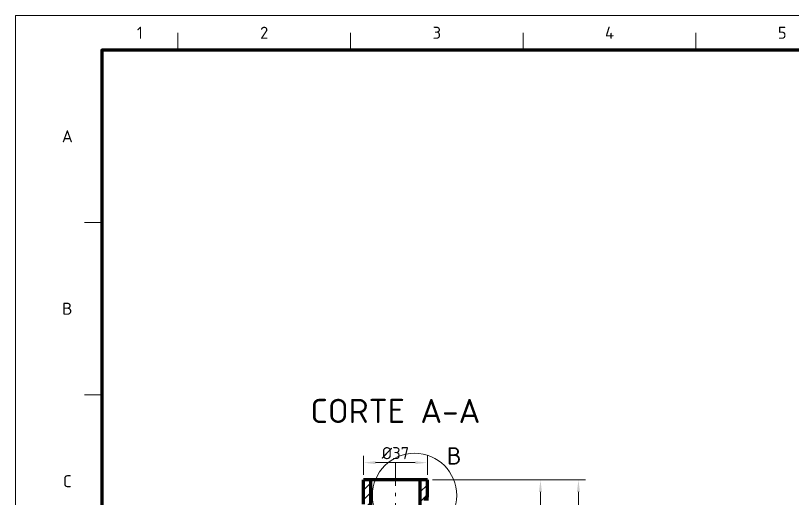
# Model space of a CAD drawing. Header units: millimetres. Extents: x 0 to 2382, y 0 to 420.
# Drawn here: x 654 to 879, y 280 to 420 of the extents above; entities that cross this region are included whole.
import ezdxf
from ezdxf.enums import TextEntityAlignment as Align

# ---------------------------------------------------------------- set-up
doc = ezdxf.new("R2010")
doc.units = ezdxf.units.MM
doc.linetypes.add('IRAM-F-TRAZO-PUNTO', pattern=[20, 15, -2, 1, -2])
for name, color, linetype, lineweight in [('01-VISIBLE', 7, 'CONTINUOUS', 70), ('03-EJE', 1, 'IRAM-F-TRAZO-PUNTO', 18), ('04-COTA', 3, 'CONTINUOUS', 18), ('05-RAYADO', 8, 'CONTINUOUS', 18), ('06-TEXTO', 7, 'CONTINUOUS', 25), ('07-RECUADRO', 7, 'CONTINUOUS', 70), ('08-FINA', 5, 'CONTINUOUS', 18)]:
    doc.layers.add(name, color=color, linetype=linetype, lineweight=lineweight)
doc.styles.add('ISO3098', font='isocpeur.ttf')
doc.dimstyles.new('FLAMA-IRAM', dxfattribs={"dimtxt": 3.5, "dimasz": 3.5, "dimexe": 2, "dimexo": 1.5, "dimgap": 1, "dimtad": 1, "dimdec": 1, "dimtxsty": 'ISO3098', "dimblk": 'IRAM_FLECHA', "dimblk1": 'IRAM_FLECHA', "dimblk2": 'IRAM_FLECHA', "dimcen": 2.5, "dimclrd": 256, "dimclre": 256, "dimclrt": 256, "dimazin": 3, "dimtfac": 1, "dimtmove": 0, "dimatfit": 3, "dimlwd": 18, "dimlwe": 18})

# ---------------------------------------------------------------- blocks, each defined once
blk = doc.blocks.new('IRAM_FLECHA')
blk.add_solid([(0, 0), (-1, 0.125), (-1, -0.125)])

msp = doc.modelspace()

# ---------------------------------------------------------------- hatches: boundary and pattern name
at = {"layer": '05-RAYADO'}
h = msp.add_hatch(dxfattribs=at)
h.set_pattern_fill('ANSI31', scale=0.62992)
h.paths.add_polyline_path([(756.906, 277.248), (755.245, 277.248), (755.245, 278.375), (754.75, 278.375), (754.75, 285.375), (756.906, 285.375)])
h = msp.add_hatch(dxfattribs=at)
h.set_pattern_fill('ANSI31', scale=0.62992)
h.paths.add_polyline_path([(773.25, 278.375), (772.755, 278.375), (772.755, 277.248), (771.094, 277.248), (771.094, 285.375), (773.25, 285.375), (773.25, 280.375), (772.75, 280.375), (772.75, 279.375), (773.25, 279.375)])

# ---------------------------------------------------------------- linework, layer by layer
at = {"layer": '01-VISIBLE'}
for p, q in [((756.906, 285.375), (754.75, 285.375)), ((754.75, 278.375), (754.75, 285.375)), ((756.906, 277.248), (756.906, 285.375)), ((773.25, 285.375), (771.094, 285.375)), ((771.094, 285.375), (771.094, 277.248)), ((773.25, 280.375), (773.25, 285.375)), ((772.75, 279.375), (772.75, 280.375)), ((773.25, 280.375), (772.75, 280.375)), ((773.236, 279.375), (773.236, 280.375))]:
    msp.add_line(p, q, dxfattribs=at)
msp.add_lwpolyline([(771.094, 285.375), (770.943, 285.375), (770.792, 285.375), (770.641, 285.375), (770.49, 285.375), (770.339, 285.375), (770.188, 285.375), (770.037, 285.375), (769.887, 285.375), (769.736, 285.375), (769.585, 285.375), (769.434, 285.375), (769.283, 285.375), (769.132, 285.375), (768.981, 285.375), (768.83, 285.375), (768.679, 285.375), (768.528, 285.375), (768.377, 285.375), (768.226, 285.375), (768.075, 285.375), (767.924, 285.375), (767.773, 285.375), (767.622, 285.375), (767.472, 285.375), (767.321, 285.375), (767.17, 285.375), (767.019, 285.375), (766.868, 285.375), (766.717, 285.375), (766.566, 285.375), (766.415, 285.375), (766.264, 285.375), (766.113, 285.375), (765.962, 285.375), (765.811, 285.375), (765.66, 285.375), (765.509, 285.375), (765.358, 285.375), (765.207, 285.375), (765.057, 285.375), (764.906, 285.375), (764.755, 285.375), (764.604, 285.375), (764.453, 285.375), (764.302, 285.375), (764.151, 285.375), (764, 285.375), (763.849, 285.375), (763.698, 285.375), (763.547, 285.375), (763.396, 285.375), (763.245, 285.375), (763.094, 285.375), (762.943, 285.375), (762.793, 285.375), (762.642, 285.375), (762.491, 285.375), (762.34, 285.375), (762.189, 285.375), (762.038, 285.375), (761.887, 285.375), (761.736, 285.375), (761.585, 285.375), (761.434, 285.375), (761.283, 285.375), (761.132, 285.375), (760.981, 285.375), (760.83, 285.375), (760.679, 285.375), (760.528, 285.375), (760.378, 285.375), (760.227, 285.375), (760.076, 285.375), (759.925, 285.375), (759.774, 285.375), (759.623, 285.375), (759.472, 285.375), (759.321, 285.375), (759.17, 285.375), (759.019, 285.375), (758.868, 285.375), (758.717, 285.375), (758.566, 285.375), (758.415, 285.375), (758.264, 285.375), (758.113, 285.375), (757.963, 285.375), (757.812, 285.375), (757.661, 285.375), (757.51, 285.375), (757.359, 285.375), (757.208, 285.375), (757.057, 285.375), (756.906, 285.375)], dxfattribs=at)
at = {"layer": '03-EJE'}
msp.add_line((764, 123.625), (764, 290.375), dxfattribs=at)
at = {"layer": '07-RECUADRO'}
msp.add_lwpolyline([(679, 10), (1238, 10), (1238, 410), (679, 410)], close=True, dxfattribs=at)
at = {"layer": '08-FINA'}
for p, q in [((701, 410), (701, 415)), ((751, 410), (751, 415)), ((801, 410), (801, 415)), ((851, 410), (851, 415)), ((679, 360), (674, 360)), ((679, 310), (674, 310))]:
    msp.add_line(p, q, dxfattribs=at)
msp.add_lwpolyline([(654, 0), (1248, 0), (1248, 420), (654, 420)], close=True, dxfattribs=at)
msp.add_circle((769.55, 280.875), 12.208, dxfattribs=at)

# ---------------------------------------------------------------- texts
at = {"layer": '06-TEXTO', "style": 'ISO3098'}
for s, height, p in [('1', 3.5, (690, 415)), ('2', 3.5, (726, 415)), ('3', 3.5, (776, 415)), ('4', 3.5, (826, 415)), ('5', 3.5, (876, 415)), ('A', 3.5, (669, 385)), ('B', 3.5, (669, 335)), ('CORTE A-A', 7, (764, 305.375)), ('B', 5, (781.011, 292.336)), ('C', 3.5, (669, 285))]:
    msp.add_text(s, height=height, dxfattribs=at).set_placement(p, align=Align.MIDDLE_CENTER)

# ---------------------------------------------------------------- dimensions: what is measured, and where the dimension line sits
at = {"layer": '04-COTA'}
msp.add_linear_dim(base=(754.75, 290.375), p1=(754.75, 285.375), p2=(773.25, 285.375), dimstyle='FLAMA-IRAM', override={"dimlfac": 2, "dimpost": '%%c<>'}, dxfattribs=at).render()
for base, p1 in [((817, 128.625), (795, 128.625)), ((806, 259.306), (795, 259.306))]:
    msp.add_linear_dim(base=base, p1=p1, p2=(773.25, 285.375), angle=90, dimstyle='FLAMA-IRAM', override={"dimlfac": 2}, dxfattribs=at).render()

doc.saveas('drawing.dxf')
